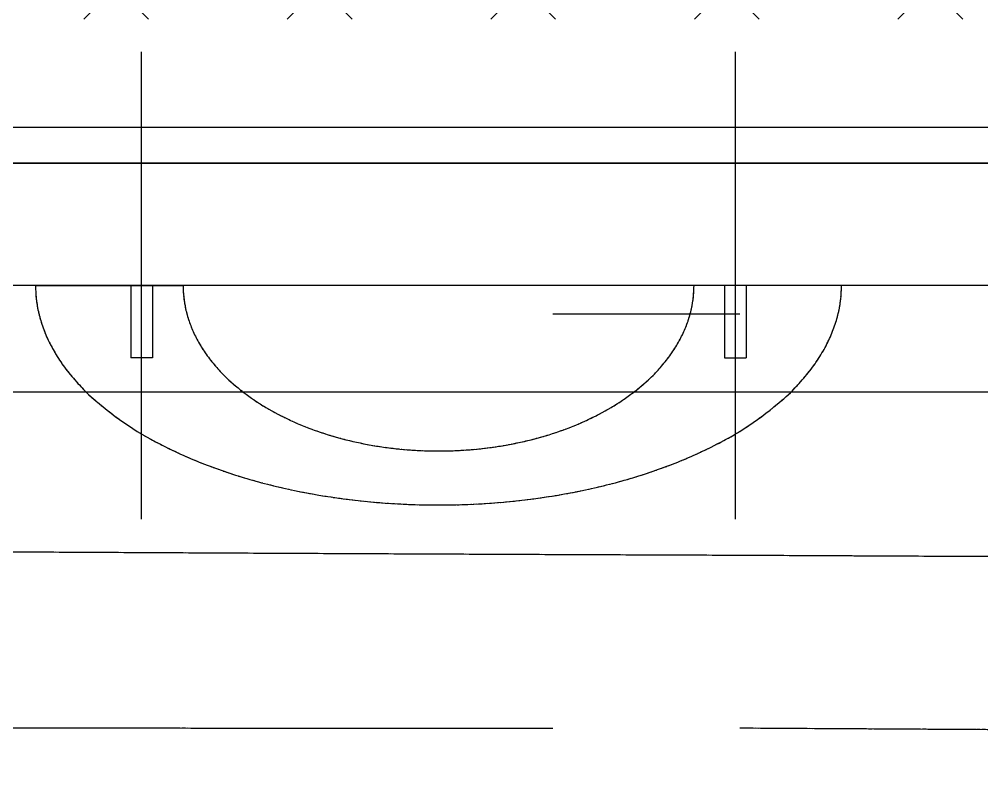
# Model space of a CAD drawing. Header units: millimetres. Extents: x 18456 to 179493, y -203649 to 469211.
# Drawn here: x 135892.9 to 136160.3, y -34554.9 to -34345.6 of the extents above; entities that cross this region are included whole.
import ezdxf

# ---------------------------------------------------------------- set-up
doc = ezdxf.new("R2010")
doc.units = ezdxf.units.MM
doc.linetypes.add('X-평면도(기본형)$0$HIDDENX2', pattern=[0.75, 0.5, -0.25])
for name, color, linetype, true_color in [('X-평면도(기본형)$0$40HAT', 9, 'Continuous', 0x808080), ('X-평면도(기본형)$0$FIN', 9, 'Continuous', 0x808080), ('X-평면도(기본형)$0$FUR', 6, 'Continuous', 0xff00ff), ('X-평면도(기본형)$0$MC', 7, 'Continuous', 0x7f7fff)]:
    doc.layers.add(name, color=color, linetype=linetype, true_color=true_color)

# ---------------------------------------------------------------- blocks, each defined once
blk = doc.blocks.new('X-평면도(기본형)$0$SB1703 1500')
at = {"layer": 'X-평면도(기본형)$0$FUR', "color": 1, "true_color": 0xff0000}
for p, q in [((607.4999999998254, 701.1729878654878), (607.4999999998254, 830.9795627592248)), ((772.4999999998254, 701.1729878654878), (772.4999999998254, 830.9795627592248))]:
    blk.add_line(p, q, dxfattribs=at)
at = {"layer": 'X-평면도(기본형)$0$FUR', "color": 8, "linetype": 'X-평면도(기본형)$0$HIDDENX2', "ltscale": 2, "true_color": 0x808080}
for p, q in [((607.4999999998254, 701.1729878654878), (607.4999999998254, 830.9795627592248)), ((772.4999999998254, 701.1729878654878), (772.4999999998254, 830.9795627592248)), ((577.9999999998254, 766.0821151891432), (610.5033343380783, 766.0756807665166)), ((604.4999999998254, 766.0821151891432), (604.4999999997672, 745.9977089616586)), ((610.4999999998254, 766.0762753123709), (610.4999999998254, 745.9977089616586)), ((610.5033343380783, 766.0756807665166), (619.000000418222, 766.0771212698601)), ((769.4966656615725, 766.0756807665166), (760.9999995814287, 766.0771212698601)), ((801.9999999998254, 766.0821151891432), (769.4966656615725, 766.0756807665166)), ((769.4999999998254, 766.0762753123709), (769.4999999998254, 745.9977089616586)), ((775.4999999998254, 766.0821151891432), (775.4999999998836, 745.9977089616586)), ((610.4999999998254, 745.9977089616586), (604.4999999998254, 745.9977089616586)), ((769.4999999998254, 745.9977089616586), (775.4999999998254, 745.9977089616586))]:
    blk.add_line(p, q, dxfattribs=at)
at = {"layer": 'X-평면도(기본형)$0$FUR'}
for p, q in [((577.9999999998254, 766.0821151891432), (610.5033343380783, 766.0756807665166)), ((604.4999999998254, 766.0821151891432), (604.4999999997672, 745.9977089616586)), ((610.4999999998254, 766.0762753123709), (610.4999999998254, 745.9977089616586)), ((610.5033343380783, 766.0756807665166), (619.000000418222, 766.0771212698601)), ((769.4966656615725, 766.0756807665166), (760.9999995814287, 766.0771212698601)), ((801.9999999998254, 766.0821151891432), (769.4966656615725, 766.0756807665166)), ((769.4999999998254, 766.0762753123709), (769.4999999998254, 745.9977089616586)), ((775.4999999998254, 766.0821151891432), (775.4999999998836, 745.9977089616586)), ((610.4999999998254, 745.9977089616586), (604.4999999998254, 745.9977089616586)), ((769.4999999998254, 745.9977089616586), (775.4999999998254, 745.9977089616586))]:
    blk.add_line(p, q, dxfattribs=at)
at = {"layer": 'X-평면도(기본형)$0$FUR', "color": 8, "linetype": 'X-평면도(기본형)$0$HIDDENX2', "ltscale": 2, "true_color": 0x808080}
for points, degree in [([(1500, 800), (750, 800), (0, 800)], 2), ([(106.1282822306384, 766.0788979778299), (692.1686779991724, 766.0788979778299), (1278.209073767706, 766.0788979778299)], 2), ([(106.1282822304638, 736.3708559155639), (496.8214334683726, 736.3708559824154), (887.5145847063395, 736.370856049296), (1278.207735944248, 736.3708561161475)], 3), ([(604.9494461503928, 691.0575522815925), (796.8609238382778, 691.764131944743), (988.5841239187866, 693.1419136465411)], 2), ([(206.071993232239, 689.7307010322693), (405.573660477472, 690.0275754915201), (604.949446150451, 691.0575522815925)], 2)]:
    blk.add_open_spline(points, degree=degree, dxfattribs=at)
at = {"layer": 'X-평면도(기본형)$0$FUR'}
for points in [[(1500, 800), (750, 800), (0, 800)], [(106.1282822306384, 766.0788979778299), (692.1686779991724, 766.0788979778299), (1278.209073767706, 766.0788979778299)]]:
    blk.add_open_spline(points, degree=2, dxfattribs=at)
for points in [[(801.9999999997672, 766.0821151891578), (801.999999999775, 705.0821151891432), (689.9999999998333, 705.0821151891287), (577.9999999998915, 705.0821151891141), (577.9999999998836, 766.0821151891287)], [(760.9999999998254, 766.0821151891432), (760.9999999998254, 720.0821151891432), (689.9999999998254, 720.0821151891432), (618.9999999998254, 720.0821151891432), (618.9999999998254, 766.0821151891432)]]:
    blk.add_rational_spline(points, [1, 0.7071067811865476, 1, 0.7071067811865476, 1], degree=2, knots=[0, 0, 0, 1.570796326794897, 1.570796326794897, 3.141592653589793, 3.141592653589793, 3.141592653589793], dxfattribs=at)
at = {"layer": 'X-평면도(기본형)$0$FUR', "color": 8, "linetype": 'X-평면도(기본형)$0$HIDDENX2', "ltscale": 2, "true_color": 0x808080}
for points in [[(801.9999999997672, 766.0821151891578), (801.999999999775, 705.0821151891432), (689.9999999998333, 705.0821151891287), (577.9999999998915, 705.0821151891141), (577.9999999998836, 766.0821151891287)], [(760.9999999998254, 766.0821151891432), (760.9999999998254, 720.0821151891432), (689.9999999998254, 720.0821151891432), (618.9999999998254, 720.0821151891432), (618.9999999998254, 766.0821151891432)]]:
    blk.add_rational_spline(points, [1, 0.7071067811865476, 1, 0.7071067811865476, 1], degree=2, knots=[0, 0, 0, 1.570796326794897, 1.570796326794897, 3.141592653589793, 3.141592653589793, 3.141592653589793], dxfattribs=at)
for points, knots in [([(658.2565681642736, 758.1406402031134), (649.585318577534, 758.1395923959499), (632.2428060472012, 758.1374967798765), (614.8990667324397, 758.1416207779839), (606.2271903961664, 758.1436827786092)], [0, 0, 0, 0, 0.4999996149116443, 1, 1, 1, 1]), ([(206.5257934699184, 641.3565459318925), (273.1841359495302, 641.5182715222472), (339.7973279600265, 641.7411076520511), (439.7744013430201, 642.1681862013065), (472.9618778896984, 642.3252557900851), (523.0237309817458, 642.5855820651632), (539.637474940042, 642.6755632032291), (572.9118405992631, 642.8649497698643), (589.6597791134263, 642.9606891784933), (606.2271904761437, 643.0674119456671)], [0, 0, 0, 0, 0.4999999999999999, 0.4999999999999999, 0.75, 0.75, 0.875, 0.875, 1, 1, 1, 1]), ([(990.8242177712964, 643.6263281896245), (972.3574872694444, 643.5701352800825), (935.4232800784521, 643.4577471904922), (880.0087405813974, 643.3239830329549), (824.5843129709247, 643.2157123890356), (769.1500125136808, 643.1362503005075), (713.7077177946339, 643.0825005936495), (676.7403661526623, 643.0704101531301), (658.2565681642736, 643.0643648928963)], [0, 0, 0, 0, 0.1666536158996113, 0.3333139657916881, 0.4999799112247673, 0.6666503182884447, 0.8333240575110332, 1, 1, 1, 1])]:
    blk.add_open_spline(points, degree=3, knots=knots, dxfattribs=at)
at = {"layer": 'X-평면도(기본형)$0$FUR', "color": 8, "true_color": 0x808080}
for points, knots in [([(658.2565681642736, 758.1406402031134), (649.585318577534, 758.1395923959499), (632.2428060472012, 758.1374967798765), (614.8990667324397, 758.1416207779839), (606.2271903961664, 758.1436827786092)], [0, 0, 0, 0, 0.4999996149116443, 1, 1, 1, 1]), ([(206.5257934699184, 641.3565459318925), (273.1841359495302, 641.5182715222472), (339.7973279600265, 641.7411076520511), (439.7744013430201, 642.1681862013065), (472.9618778896984, 642.3252557900851), (523.0237309817458, 642.5855820651632), (539.637474940042, 642.6755632032291), (572.9118405992631, 642.8649497698643), (589.6597791134263, 642.9606891784933), (606.2271904761437, 643.0674119456671)], [0, 0, 0, 0, 0.4999999999999999, 0.4999999999999999, 0.75, 0.75, 0.875, 0.875, 1, 1, 1, 1]), ([(990.8242177712964, 643.6263281896245), (972.3574872694444, 643.5701352800825), (935.4232800784521, 643.4577471904922), (880.0087405813974, 643.3239830329549), (824.5843129709247, 643.2157123890356), (769.1500125136808, 643.1362503005075), (713.7077177946339, 643.0825005936495), (676.7403661526623, 643.0704101531301), (658.2565681642736, 643.0643648928963)], [0, 0, 0, 0, 0.1666536158996113, 0.3333139657916881, 0.4999799112247673, 0.6666503182884447, 0.8333240575110332, 1, 1, 1, 1])]:
    blk.add_open_spline(points, degree=3, knots=knots, dxfattribs=at)
for points, degree in [([(106.1282822304638, 736.3708559155639), (496.8214334683726, 736.3708559824154), (887.5145847063395, 736.370856049296), (1278.207735944248, 736.3708561161475)], 3), ([(604.9494461503928, 691.0575522815925), (796.8609238382778, 691.764131944743), (988.5841239187866, 693.1419136465411)], 2), ([(206.071993232239, 689.7307010322693), (405.573660477472, 690.0275754915201), (604.949446150451, 691.0575522815925)], 2)]:
    blk.add_open_spline(points, degree=degree, dxfattribs=at)
blk = doc.blocks.new('X-평면도(기본형)$0$ba15002200')
at = {"layer": 'X-평면도(기본형)$0$MC'}
blk.add_lwpolyline([(0, 2200), (1500, 2200), (1500, 0), (0, 0)], close=True, dxfattribs=at)
at = {"layer": 'X-평면도(기본형)$0$FUR'}
blk.add_blockref('X-평면도(기본형)$0$SB1703 1500', (0, 1400), dxfattribs=at)

msp = doc.modelspace()

# ---------------------------------------------------------------- hatches: boundary and pattern name
at = {"layer": 'X-평면도(기본형)$0$40HAT'}
h = msp.add_hatch(dxfattribs=at)
h.set_pattern_fill('H3', color=256, scale=40, style=0, pattern_type=2)
h.set_pattern_definition([(315, (-431264.7326158847, -191964.8430655553), (28.28427124746192, 28.28427124746188), []), (45, (-431264.7326158847, -191964.8430655553), (-28.2842712474619, 28.28427124746191), [])])
h.paths.add_polyline_path([(135159.3796050674, -35825.56988140728), (135049.3796050712, -35825.56988140722), (135049.3796050693, -33835.56988140722), (135159.3796050693, -33835.56988140722), (135159.3796050694, -34255.56988140731), (136739.3796050693, -34255.56988140719), (136739.3796050693, -34345.56988140722), (135159.3796050693, -34345.56988140725), (135159.3796050675, -35825.56988140728)], flags=0)

# ---------------------------------------------------------------- linework, layer by layer
at = {"layer": 'X-평면도(기본형)$0$FIN'}
msp.add_line((135189.3796050693, -34375.56988140725), (136709.3796050693, -34375.56988140722), dxfattribs=at)

# ---------------------------------------------------------------- block references
at = {"xscale": -1}
msp.add_blockref('X-평면도(기본형)$0$ba15002200', (136699.3796050693, -36585.56988140722), dxfattribs=at)

doc.saveas('drawing.dxf')
